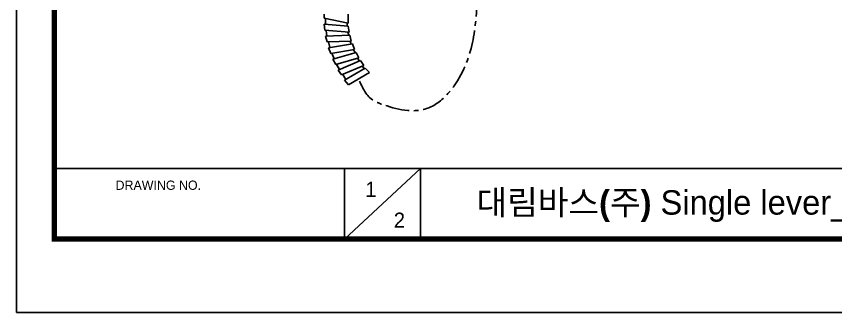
# Model space of a CAD drawing. Extents: x 1350 to 2592, y -2 to 907.
# Drawn here: x 1350.5 to 1782.7, y -2 to 154.5 of the extents above; entities that cross this region are included whole.
import ezdxf

# ---------------------------------------------------------------- set-up
doc = ezdxf.new("R2010")
doc.units = 0
doc.header["$LTSCALE"] = 10
doc.header["$MEASUREMENT"] = 0
doc.linetypes.add('CENTER', pattern=[2, 1.25, -0.25, 0.25, -0.25])
doc.layers.get('0').update_dxf_attribs({"linetype": 'CONTINUOUS'})
doc.styles.add('Daelim Dimension', font='')
doc.styles.get('Daelim Dimension').set_extended_font_data('나눔고딕')

msp = doc.modelspace()

# ---------------------------------------------------------------- linework, layer by layer
for p, q in [((1512.91, 155.67), (1512.91, 153.63)), ((1525.5, 155.67), (1525.5, 151.03)), ((1512.91, 153.63), (1525.5, 151.03)), ((1513.56, 153.42), (1513.56, 150.39)), ((1512.89, 150.44), (1513.28, 147.27)), ((1512.89, 150.44), (1525.61, 149.41)), ((1513.28, 147.27), (1526, 146.23)), ((1513.96, 147.14), (1514.33, 144.13)), ((1525.03, 151.06), (1525.03, 149.46)), ((1525.61, 149.41), (1526, 146.23)), ((1513.65, 144.1), (1526.4, 144.63)), ((1513.65, 144.1), (1514.42, 141)), ((1525.44, 146.16), (1525.83, 144.6)), ((1526.4, 144.63), (1527.18, 141.52)), ((1514.42, 141), (1527.18, 141.52)), ((1515.1, 141.02), (1515.85, 138.01)), ((1515.18, 137.9), (1527.77, 139.98)), ((1526.63, 141.38), (1527.2, 139.88)), ((1527.77, 139.98), (1528.92, 136.99)), ((1515.18, 137.9), (1516.33, 134.91)), ((1516.33, 134.91), (1528.92, 136.99)), ((1516.99, 135.02), (1518.1, 132.12)), ((1517.45, 131.93), (1529.7, 135.53)), ((1528.39, 136.78), (1529.15, 135.37)), ((1529.7, 135.53), (1531.2, 132.7)), ((1517.45, 131.93), (1518.96, 129.11)), ((1518.96, 129.11), (1531.2, 132.7)), ((1520.27, 126.19), (1531.98, 131.25)), ((1530.54, 132.33), (1531.45, 131.02)), ((1531.98, 131.25), (1533.82, 128.63)), ((1519.41, 129.24), (1520.89, 126.46)), ((1519.46, 129.14), (1520.89, 126.46)), ((1520.27, 126.19), (1522.1, 123.57)), ((1522.1, 123.57), (1533.82, 128.63)), ((1523.56, 120.79), (1534.57, 127.24)), ((1533, 128.14), (1534.07, 126.95)), ((1534.57, 127.24), (1536.71, 124.86)), ((1522.66, 123.81), (1524.3, 121.18)), ((1525.7, 118.41), (1536.71, 124.86)), ((1523.56, 120.79), (1525.7, 118.41))]:
    msp.add_line(p, q)
at = {"color": 5}
msp.add_line((1370.45, 74.19), (2369.9, 74.19), dxfattribs=at)
at = {"color": 5, "ltscale": 40}
for p, q in [((1523.65, 74.19), (1523.65, 36.79)), ((1523.65, 74.19), (1523.65, 36.79)), ((1563.68, 74.19), (1523.65, 36.79)), ((1563.68, 74.19), (1523.65, 36.79)), ((1563.68, 74.19), (1563.68, 36.79)), ((1563.68, 74.19), (1563.68, 36.79))]:
    msp.add_line(p, q, dxfattribs=at)
at = {"ltscale": 0.5}
msp.add_line((1370.45, 36.93), (1370.45, 36.93), dxfattribs=at)
msp.add_lwpolyline([(1350.49, -2.02), (2591.73, -2.02), (2591.73, 907.46), (1350.49, 907.46)], close=True, dxfattribs=at)
at = {"color": 5, "linetype": 'ByBlock', "lineweight": 200, "const_width": 2.86}
msp.add_lwpolyline([(1370.45, 36.93), (2571.65, 36.93), (2571.65, 886.35), (1370.45, 886.35)], close=True, dxfattribs=at)
at = {"color": 1, "linetype": 'CENTER'}
msp.add_spline([(1531.46, 120.34), (1539.71, 109.53), (1541.52, 108.77), (1566.06, 105.53), (1585.86, 125.3), (1593.98, 175.62), (1600.89, 246.06)], degree=3, dxfattribs=at)

# ---------------------------------------------------------------- texts
at = {"color": 5, "ltscale": 40, "style": 'Daelim Dimension'}
msp.add_text('DRAWING NO.', height=4.8982, dxfattribs=at).set_placement((1402.81, 62.87))
at = {"char_height": 8.02, "width": 11.187, "attachment_point": 1, "style": 'Daelim Dimension'}
for s, insert in [('1', (1534.54, 67.18)), ('2', (1549.58, 50.84))]:
    msp.add_mtext(s, dxfattribs=dict(at, insert=insert))
at = {"color": 2, "insert": (1593.28, 62.66), "char_height": 12.8826, "width": 570.2597, "attachment_point": 1, "style": 'Daelim Dimension'}
msp.add_mtext('{\\fPretendard Variable SemiBold|b0|i0|c129|p2;대림바스(주)} Single lever_원홀주방수전(터치센서식)_DL K9015', dxfattribs=at)

doc.saveas('drawing.dxf')
